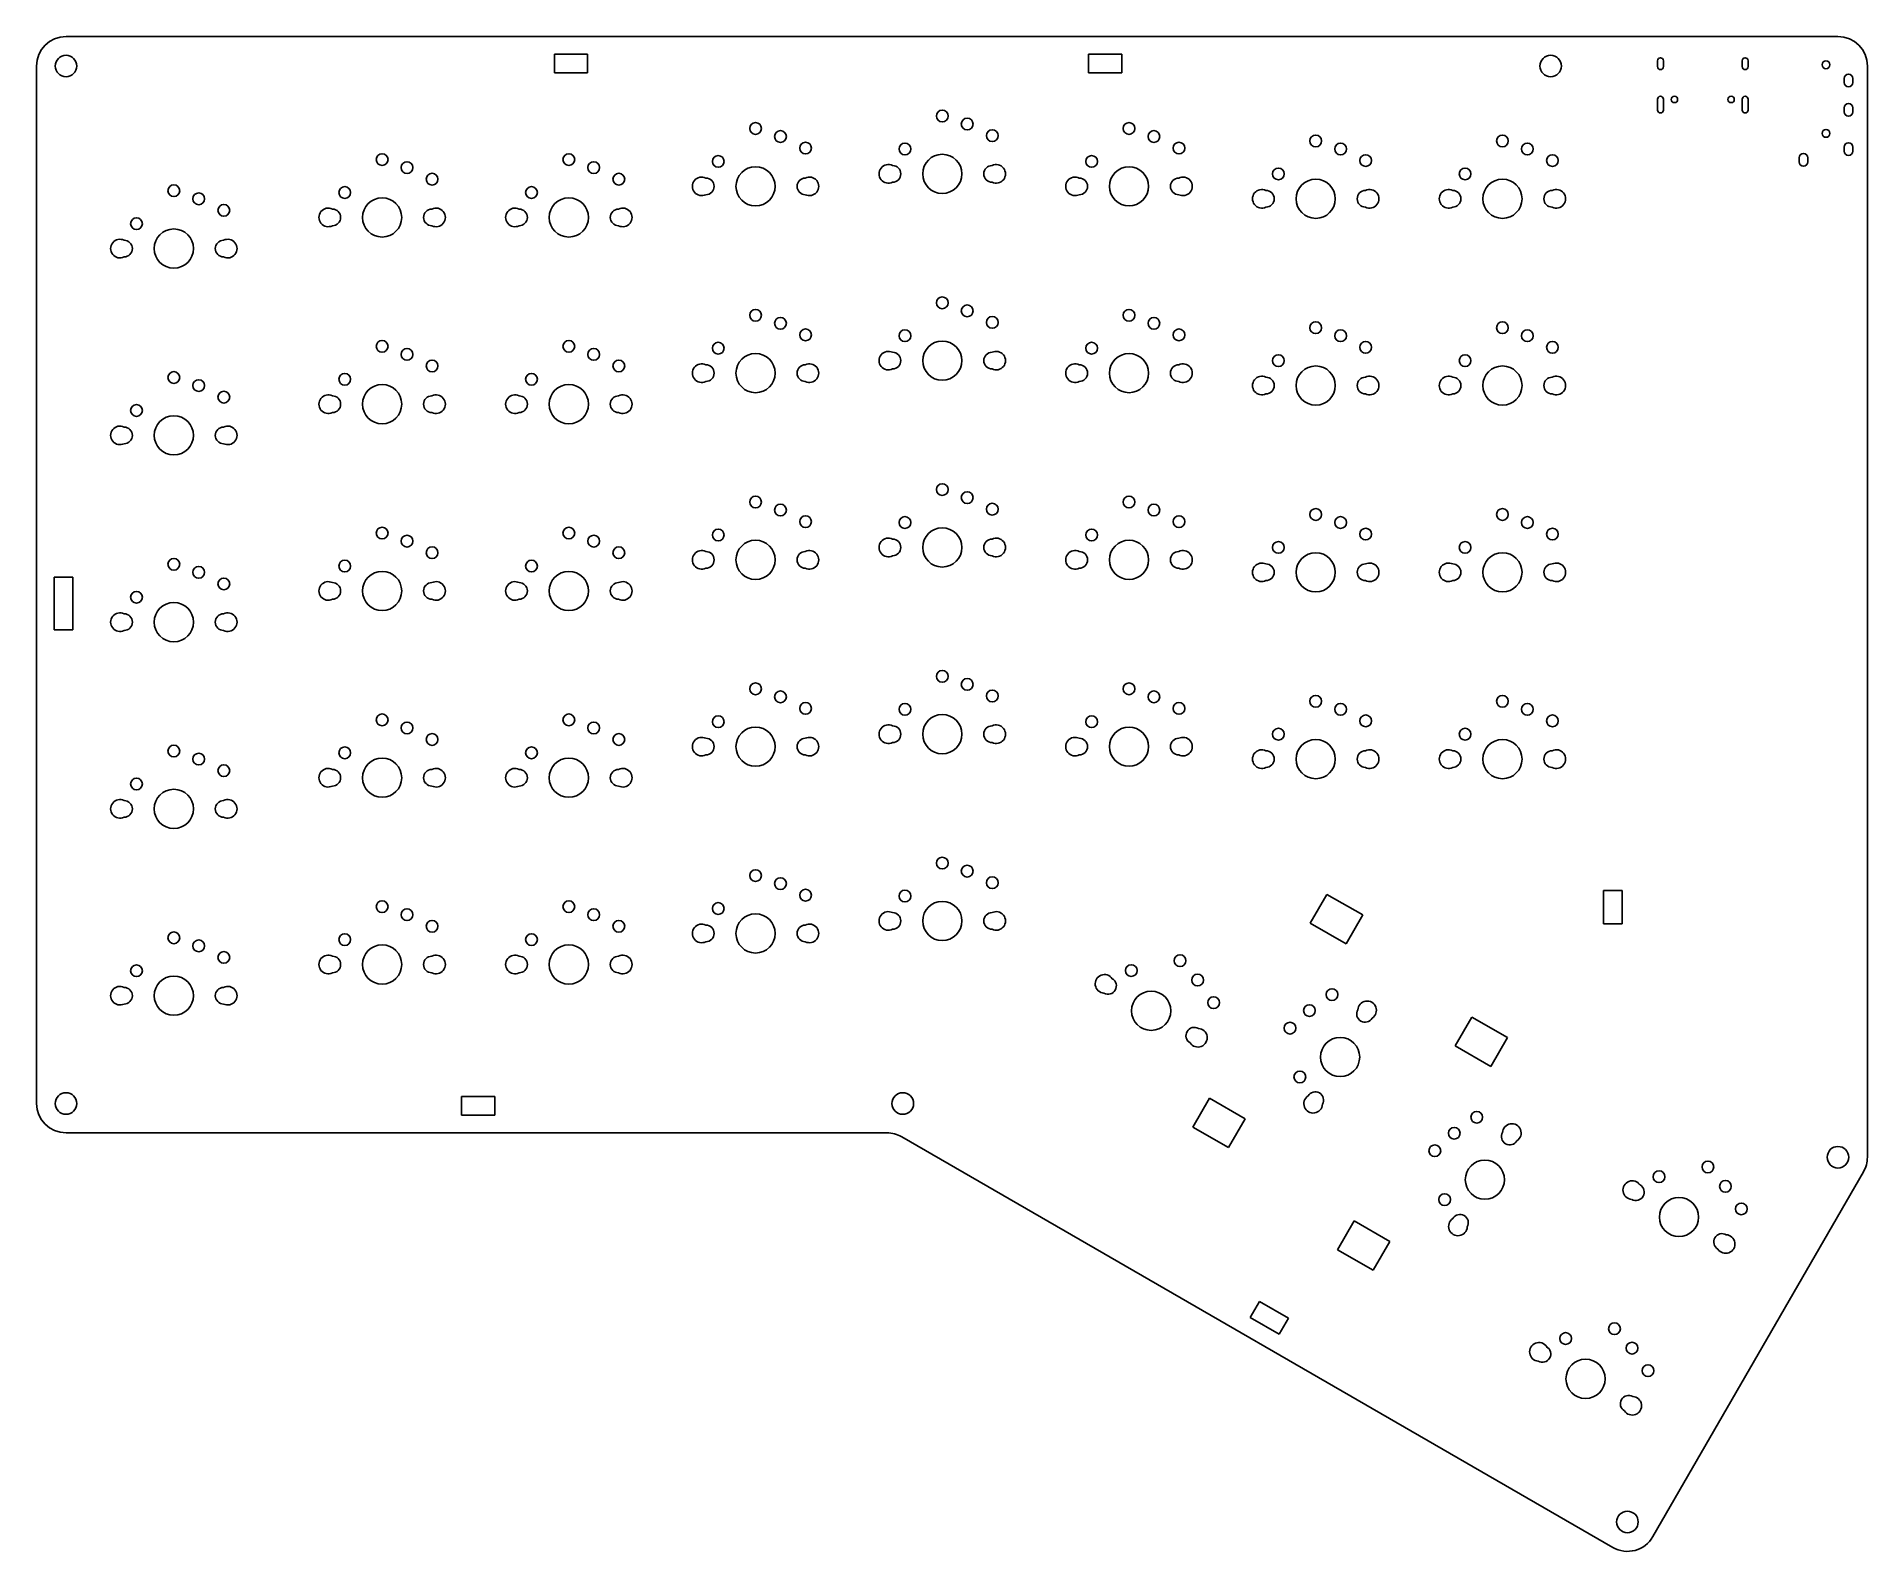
# Model space of a CAD drawing. Header units: millimetres. Extents: x 0 to 187, y -155 to 0.
import ezdxf

# ---------------------------------------------------------------- set-up
doc = ezdxf.new("R2010")
doc.units = ezdxf.units.MM

msp = doc.modelspace()

# ---------------------------------------------------------------- linework, layer by layer
at = {"color": 7, "linetype": 'Continuous', "lineweight": 25}
for p, q in [((183.78, 0), (3, 0)), ((52.82, -1.8), (52.82, -3.7)), ((52.82, -1.8), (56.22, -1.8)), ((56.22, -1.8), (56.22, -3.7)), ((107.33, -1.8), (107.33, -3.7)), ((107.33, -1.8), (110.73, -1.8)), ((110.73, -1.8), (110.73, -3.7)), ((0, -3), (0, -108.82)), ((52.82, -3.7), (56.22, -3.7)), ((107.33, -3.7), (110.73, -3.7)), ((165.37, -2.46), (165.37, -3.06)), ((165.97, -3.06), (165.97, -2.46)), ((174.01, -2.46), (174.01, -3.06)), ((174.61, -3.06), (174.61, -2.46)), ((186.78, -3), (186.78, -114.3)), ((184.41, -4.27), (184.41, -4.67)), ((185.31, -4.67), (185.31, -4.27)), ((165.37, -6.39), (165.37, -7.49)), ((165.97, -7.49), (165.97, -6.39)), ((174.01, -6.39), (174.01, -7.49)), ((174.61, -7.49), (174.61, -6.39)), ((184.41, -7.27), (184.41, -7.67)), ((185.31, -7.67), (185.31, -7.27)), ((179.81, -12.37), (179.81, -12.77)), ((180.71, -12.77), (180.71, -12.37)), ((184.41, -11.27), (184.41, -11.67)), ((185.31, -11.67), (185.31, -11.27)), ((1.8, -55.12), (1.8, -60.52)), ((1.8, -55.12), (3.7, -55.12)), ((3.7, -55.12), (3.7, -60.52)), ((1.8, -60.52), (3.7, -60.52)), ((131.65, -87.49), (129.95, -90.43)), ((131.65, -87.49), (135.29, -89.59)), ((159.85, -87.1), (159.85, -90.5)), ((161.75, -87.1), (159.85, -87.1)), ((161.75, -87.1), (161.75, -90.5)), ((135.29, -89.59), (133.59, -92.53)), ((133.59, -92.53), (129.95, -90.43)), ((161.75, -90.5), (159.85, -90.5)), ((146.42, -100), (144.72, -102.95)), ((146.42, -100), (150.06, -102.1)), ((150.06, -102.1), (148.36, -105.05)), ((148.36, -105.05), (144.72, -102.95)), ((43.35, -108.12), (46.75, -108.12)), ((43.35, -108.12), (43.35, -110.02)), ((46.75, -108.12), (46.75, -110.02)), ((119.65, -108.27), (117.95, -111.22)), ((119.65, -108.27), (123.29, -110.37)), ((43.35, -110.02), (46.75, -110.02)), ((3, -111.82), (86.76, -111.82)), ((121.59, -113.32), (117.95, -111.22)), ((123.29, -110.37), (121.59, -113.32)), ((88.26, -112.22), (160.8, -154.1)), ((164.9, -153), (186.38, -115.8)), ((134.42, -120.79), (132.72, -123.73)), ((134.42, -120.79), (138.06, -122.89)), ((138.06, -122.89), (136.36, -125.83)), ((136.36, -125.83), (132.72, -123.73)), ((123.81, -130.66), (124.76, -129.02)), ((123.81, -130.66), (126.76, -132.36)), ((124.76, -129.02), (127.71, -130.72)), ((126.76, -132.36), (127.71, -130.72))]:
    msp.add_line(p, q, dxfattribs=at)
for centre, radius in [((3, -3), 1.1), ((154.47, -3), 1.1), ((182.56, -2.87), 0.4), ((167.1, -6.41), 0.325), ((172.88, -6.41), 0.325), ((73.35, -9.37), 0.6), ((92.4, -8.1), 0.6), ((94.94, -8.92), 0.6), ((111.45, -9.37), 0.6), ((75.89, -10.19), 0.6), ((78.45, -11.37), 0.6), ((88.59, -11.46), 0.6), ((97.5, -10.1), 0.6), ((113.99, -10.19), 0.6), ((116.55, -11.37), 0.6), ((130.5, -10.64), 0.6), ((133.04, -11.46), 0.6), ((149.55, -10.64), 0.6), ((152.09, -11.46), 0.6), ((182.56, -9.87), 0.4), ((35.25, -12.54), 0.6), ((37.79, -13.36), 0.6), ((54.3, -12.54), 0.6), ((56.84, -13.36), 0.6), ((69.54, -12.73), 0.6), ((92.4, -14), 2), ((107.64, -12.73), 0.6), ((135.6, -12.64), 0.6), ((154.65, -12.64), 0.6), ((40.35, -14.54), 0.6), ((59.4, -14.54), 0.6), ((73.35, -15.27), 2), ((111.45, -15.27), 2), ((126.69, -14), 0.6), ((130.5, -16.54), 2), ((145.74, -14), 0.6), ((149.55, -16.54), 2), ((14, -15.72), 0.6), ((16.54, -16.54), 0.6), ((31.44, -15.9), 0.6), ((35.25, -18.44), 2), ((50.49, -15.9), 0.6), ((54.3, -18.44), 2), ((10.19, -19.08), 0.6), ((19.1, -17.72), 0.6), ((14, -21.62), 2), ((73.35, -28.42), 0.6), ((92.4, -27.15), 0.6), ((94.94, -27.97), 0.6), ((111.45, -28.42), 0.6), ((75.89, -29.24), 0.6), ((78.45, -30.42), 0.6), ((97.5, -29.15), 0.6), ((113.99, -29.24), 0.6), ((116.55, -30.42), 0.6), ((130.5, -29.69), 0.6), ((149.55, -29.69), 0.6), ((35.25, -31.59), 0.6), ((54.3, -31.59), 0.6), ((69.54, -31.78), 0.6), ((88.59, -30.51), 0.6), ((92.4, -33.05), 2), ((107.64, -31.78), 0.6), ((133.04, -30.51), 0.6), ((135.6, -31.69), 0.6), ((152.09, -30.51), 0.6), ((154.65, -31.69), 0.6), ((37.79, -32.41), 0.6), ((40.35, -33.59), 0.6), ((56.84, -32.41), 0.6), ((59.4, -33.59), 0.6), ((73.35, -34.32), 2), ((111.45, -34.32), 2), ((126.69, -33.05), 0.6), ((130.5, -35.59), 2), ((145.74, -33.05), 0.6), ((149.55, -35.59), 2), ((14, -34.77), 0.6), ((16.54, -35.59), 0.6), ((31.44, -34.95), 0.6), ((50.49, -34.95), 0.6), ((19.1, -36.77), 0.6), ((35.25, -37.49), 2), ((54.3, -37.49), 2), ((10.19, -38.13), 0.6), ((14, -40.67), 2), ((92.4, -46.2), 0.6), ((94.94, -47.02), 0.6), ((73.35, -47.47), 0.6), ((75.89, -48.29), 0.6), ((97.5, -48.2), 0.6), ((111.45, -47.47), 0.6), ((113.99, -48.29), 0.6), ((130.5, -48.74), 0.6), ((149.55, -48.74), 0.6), ((35.25, -50.64), 0.6), ((54.3, -50.64), 0.6), ((69.54, -50.83), 0.6), ((78.45, -49.47), 0.6), ((88.59, -49.56), 0.6), ((92.4, -52.1), 2), ((107.64, -50.83), 0.6), ((116.55, -49.47), 0.6), ((133.04, -49.56), 0.6), ((135.6, -50.74), 0.6), ((152.09, -49.56), 0.6), ((154.65, -50.74), 0.6), ((37.79, -51.46), 0.6), ((40.35, -52.64), 0.6), ((56.84, -51.46), 0.6), ((59.4, -52.64), 0.6), ((73.35, -53.37), 2), ((111.45, -53.37), 2), ((126.69, -52.1), 0.6), ((145.74, -52.1), 0.6), ((14, -53.82), 0.6), ((16.54, -54.64), 0.6), ((31.44, -54), 0.6), ((50.49, -54), 0.6), ((130.5, -54.64), 2), ((149.55, -54.64), 2), ((19.1, -55.82), 0.6), ((35.25, -56.54), 2), ((54.3, -56.54), 2), ((10.19, -57.18), 0.6), ((14, -59.72), 2), ((92.4, -65.25), 0.6), ((73.35, -66.52), 0.6), ((75.89, -67.34), 0.6), ((94.94, -66.07), 0.6), ((97.5, -67.25), 0.6), ((111.45, -66.52), 0.6), ((113.99, -67.34), 0.6), ((130.5, -67.79), 0.6), ((149.55, -67.79), 0.6), ((35.25, -69.69), 0.6), ((54.3, -69.69), 0.6), ((78.45, -68.52), 0.6), ((88.59, -68.61), 0.6), ((116.55, -68.52), 0.6), ((133.04, -68.61), 0.6), ((152.09, -68.61), 0.6), ((37.79, -70.51), 0.6), ((56.84, -70.51), 0.6), ((69.54, -69.88), 0.6), ((73.35, -72.42), 2), ((92.4, -71.15), 2), ((107.64, -69.88), 0.6), ((111.45, -72.42), 2), ((126.69, -71.15), 0.6), ((135.6, -69.79), 0.6), ((145.74, -71.15), 0.6), ((154.65, -69.79), 0.6), ((14, -72.87), 0.6), ((31.44, -73.05), 0.6), ((40.35, -71.69), 0.6), ((50.49, -73.05), 0.6), ((59.4, -71.69), 0.6), ((130.5, -73.69), 2), ((149.55, -73.69), 2), ((16.54, -73.69), 0.6), ((19.1, -74.87), 0.6), ((35.25, -75.59), 2), ((54.3, -75.59), 2), ((10.19, -76.23), 0.6), ((14, -78.77), 2), ((92.4, -84.3), 0.6), ((73.35, -85.57), 0.6), ((75.89, -86.39), 0.6), ((94.94, -85.12), 0.6), ((97.5, -86.3), 0.6), ((78.45, -87.57), 0.6), ((88.59, -87.66), 0.6), ((35.25, -88.74), 0.6), ((37.79, -89.56), 0.6), ((54.3, -88.74), 0.6), ((56.84, -89.56), 0.6), ((69.54, -88.93), 0.6), ((73.35, -91.47), 2), ((92.4, -90.2), 2), ((14, -91.92), 0.6), ((31.44, -92.1), 0.6), ((40.35, -90.74), 0.6), ((50.49, -92.1), 0.6), ((59.4, -90.74), 0.6), ((16.54, -92.74), 0.6), ((19.1, -93.92), 0.6), ((35.25, -94.64), 2), ((54.3, -94.64), 2), ((10.19, -95.28), 0.6), ((111.68, -95.26), 0.6), ((116.66, -94.25), 0.6), ((14, -97.82), 2), ((118.45, -96.23), 0.6), ((132.16, -97.71), 0.6), ((113.71, -99.36), 2), ((120.08, -98.53), 0.6), ((129.86, -99.34), 0.6), ((127.88, -101.13), 0.6), ((132.99, -104.08), 2), ((128.88, -106.11), 0.6), ((3, -108.82), 1.1), ((88.37, -108.82), 1.1), ((146.93, -110.22), 0.6), ((144.63, -111.85), 0.6), ((142.65, -113.64), 0.6), ((183.78, -114.3), 1.1), ((147.76, -116.59), 2), ((165.53, -116.29), 0.6), ((170.51, -115.29), 0.6), ((172.3, -117.27), 0.6), ((143.65, -118.62), 0.6), ((167.56, -120.4), 2), ((173.92, -119.57), 0.6), ((156, -132.79), 0.6), ((160.98, -131.79), 0.6), ((162.77, -133.77), 0.6), ((158.03, -136.9), 2), ((164.4, -136.07), 0.6), ((162.3, -151.5), 1.1)]:
    msp.add_circle(centre, radius, dxfattribs=at)
for centre, radius, start, end in [((3, -3), 3, 90, 180), ((183.78, -3), 3, 0, 90), ((165.67, -2.46), 0.3, 0, 180), ((165.67, -3.06), 0.3, 180, 0), ((174.31, -2.46), 0.3, 0, 180), ((174.31, -3.06), 0.3, 180, 0), ((184.86, -4.27), 0.45, 0, 180), ((184.86, -4.67), 0.45, 180, 0), ((165.67, -6.39), 0.3, 0, 180), ((174.31, -6.39), 0.3, 0, 180), ((184.86, -7.27), 0.45, 0, 180), ((165.67, -7.49), 0.3, 180, 0), ((174.31, -7.49), 0.3, 180, 0), ((184.86, -7.67), 0.45, 180, 0), ((184.86, -11.27), 0.45, 0, 180), ((86.9, -14), 0.95, 63.4732, 296.5268), ((97.9, -14), 0.95, 243.4732, 116.5268), ((180.26, -12.37), 0.45, 0, 180), ((180.26, -12.77), 0.45, 180, 0), ((184.86, -11.67), 0.45, 180, 0), ((67.85, -15.27), 0.95, 63.4732, 296.5268), ((68.27, -15.27), 0.85, 270.2889, 89.7111), ((78.43, -15.27), 0.85, 90.2889, 269.7111), ((78.85, -15.27), 0.95, 243.4732, 116.5268), ((87.32, -14), 0.85, 270.2889, 89.7111), ((97.48, -14), 0.85, 90.2889, 269.7111), ((105.95, -15.27), 0.95, 63.4732, 296.5268), ((106.37, -15.27), 0.85, 270.2889, 89.7111), ((116.53, -15.27), 0.85, 90.2889, 269.7111), ((116.95, -15.27), 0.95, 243.4732, 116.5268), ((125, -16.54), 0.95, 63.4732, 296.5268), ((125.42, -16.54), 0.85, 270.2889, 89.7111), ((135.58, -16.54), 0.85, 90.2889, 269.7111), ((136, -16.54), 0.95, 243.4732, 116.5268), ((144.05, -16.54), 0.95, 63.4732, 296.5268), ((144.47, -16.54), 0.85, 270.2889, 89.7111), ((154.63, -16.54), 0.85, 90.2889, 269.7111), ((155.05, -16.54), 0.95, 243.4732, 116.5268), ((29.75, -18.44), 0.95, 63.4732, 296.5268), ((30.17, -18.44), 0.85, 270.2889, 89.7111), ((40.33, -18.44), 0.85, 90.2889, 269.7111), ((40.75, -18.44), 0.95, 243.4732, 116.5268), ((48.8, -18.44), 0.95, 63.4732, 296.5268), ((49.22, -18.44), 0.85, 270.2889, 89.7111), ((59.38, -18.44), 0.85, 90.2889, 269.7111), ((59.8, -18.44), 0.95, 243.4732, 116.5268), ((8.5, -21.62), 0.95, 63.4732, 296.5268), ((8.92, -21.62), 0.85, 270.2889, 89.7111), ((19.08, -21.62), 0.85, 90.2889, 269.7111), ((19.5, -21.62), 0.95, 243.4732, 116.5268), ((67.85, -34.32), 0.95, 63.4732, 296.5268), ((68.27, -34.32), 0.85, 270.2889, 89.7111), ((78.43, -34.32), 0.85, 90.2889, 269.7111), ((78.85, -34.32), 0.95, 243.4732, 116.5268), ((86.9, -33.05), 0.95, 63.4732, 296.5268), ((87.32, -33.05), 0.85, 270.2889, 89.7111), ((97.48, -33.05), 0.85, 90.2889, 269.7111), ((97.9, -33.05), 0.95, 243.4732, 116.5268), ((105.95, -34.32), 0.95, 63.4732, 296.5268), ((106.37, -34.32), 0.85, 270.2889, 89.7111), ((116.53, -34.32), 0.85, 90.2889, 269.7111), ((116.95, -34.32), 0.95, 243.4732, 116.5268), ((125, -35.59), 0.95, 63.4732, 296.5268), ((125.42, -35.59), 0.85, 270.2889, 89.7111), ((135.58, -35.59), 0.85, 90.2889, 269.7111), ((136, -35.59), 0.95, 243.4732, 116.5268), ((144.05, -35.59), 0.95, 63.4732, 296.5268), ((144.47, -35.59), 0.85, 270.2889, 89.7111), ((154.63, -35.59), 0.85, 90.2889, 269.7111), ((155.05, -35.59), 0.95, 243.4732, 116.5268), ((29.75, -37.49), 0.95, 63.4732, 296.5268), ((30.17, -37.49), 0.85, 270.2889, 89.7111), ((40.33, -37.49), 0.85, 90.2889, 269.7111), ((40.75, -37.49), 0.95, 243.4732, 116.5268), ((48.8, -37.49), 0.95, 63.4732, 296.5268), ((49.22, -37.49), 0.85, 270.2889, 89.7111), ((59.38, -37.49), 0.85, 90.2889, 269.7111), ((59.8, -37.49), 0.95, 243.4732, 116.5268), ((8.5, -40.67), 0.95, 63.4732, 296.5268), ((8.92, -40.67), 0.85, 270.2889, 89.7111), ((19.08, -40.67), 0.85, 90.2889, 269.7111), ((19.5, -40.67), 0.95, 243.4732, 116.5268), ((86.9, -52.1), 0.95, 63.4732, 296.5268), ((87.32, -52.1), 0.85, 270.2889, 89.7111), ((97.48, -52.1), 0.85, 90.2889, 269.7111), ((97.9, -52.1), 0.95, 243.4732, 116.5268), ((67.85, -53.37), 0.95, 63.4732, 296.5268), ((68.27, -53.37), 0.85, 270.2889, 89.7111), ((78.43, -53.37), 0.85, 90.2889, 269.7111), ((78.85, -53.37), 0.95, 243.4732, 116.5268), ((105.95, -53.37), 0.95, 63.4732, 296.5268), ((106.37, -53.37), 0.85, 270.2889, 89.7111), ((116.53, -53.37), 0.85, 90.2889, 269.7111), ((116.95, -53.37), 0.95, 243.4732, 116.5268), ((125, -54.64), 0.95, 63.4732, 296.5268), ((125.42, -54.64), 0.85, 270.2889, 89.7111), ((135.58, -54.64), 0.85, 90.2889, 269.7111), ((136, -54.64), 0.95, 243.4732, 116.5268), ((144.05, -54.64), 0.95, 63.4732, 296.5268), ((144.47, -54.64), 0.85, 270.2889, 89.7111), ((154.63, -54.64), 0.85, 90.2889, 269.7111), ((155.05, -54.64), 0.95, 243.4732, 116.5268), ((29.75, -56.54), 0.95, 63.4732, 296.5268), ((30.17, -56.54), 0.85, 270.2889, 89.7111), ((40.33, -56.54), 0.85, 90.2889, 269.7111), ((40.75, -56.54), 0.95, 243.4732, 116.5268), ((48.8, -56.54), 0.95, 63.4732, 296.5268), ((49.22, -56.54), 0.85, 270.2889, 89.7111), ((59.38, -56.54), 0.85, 90.2889, 269.7111), ((59.8, -56.54), 0.95, 243.4732, 116.5268), ((8.5, -59.72), 0.95, 63.4732, 296.5268), ((8.92, -59.72), 0.85, 270.2889, 89.7111), ((19.08, -59.72), 0.85, 90.2889, 269.7111), ((19.5, -59.72), 0.95, 243.4732, 116.5268), ((86.9, -71.15), 0.95, 63.4732, 296.5268), ((87.32, -71.15), 0.85, 270.2889, 89.7111), ((97.48, -71.15), 0.85, 90.2889, 269.7111), ((97.9, -71.15), 0.95, 243.4732, 116.5268), ((67.85, -72.42), 0.95, 63.4732, 296.5268), ((68.27, -72.42), 0.85, 270.2889, 89.7111), ((78.43, -72.42), 0.85, 90.2889, 269.7111), ((78.85, -72.42), 0.95, 243.4732, 116.5268), ((105.95, -72.42), 0.95, 63.4732, 296.5268), ((106.37, -72.42), 0.85, 270.2889, 89.7111), ((116.53, -72.42), 0.85, 90.2889, 269.7111), ((116.95, -72.42), 0.95, 243.4732, 116.5268), ((125, -73.69), 0.95, 63.4732, 296.5268), ((125.42, -73.69), 0.85, 270.2889, 89.7111), ((135.58, -73.69), 0.85, 90.2889, 269.7111), ((136, -73.69), 0.95, 243.4732, 116.5268), ((144.05, -73.69), 0.95, 63.4732, 296.5268), ((144.47, -73.69), 0.85, 270.2889, 89.7111), ((154.63, -73.69), 0.85, 90.2889, 269.7111), ((155.05, -73.69), 0.95, 243.4732, 116.5268), ((29.75, -75.59), 0.95, 63.4732, 296.5268), ((40.75, -75.59), 0.95, 243.4732, 116.5268), ((48.8, -75.59), 0.95, 63.4732, 296.5268), ((59.8, -75.59), 0.95, 243.4732, 116.5268), ((30.17, -75.59), 0.85, 270.2889, 89.7111), ((40.33, -75.59), 0.85, 90.2889, 269.7111), ((49.22, -75.59), 0.85, 270.2889, 89.7111), ((59.38, -75.59), 0.85, 90.2889, 269.7111), ((8.5, -78.77), 0.95, 63.4732, 296.5268), ((8.92, -78.77), 0.85, 270.2889, 89.7111), ((19.08, -78.77), 0.85, 90.2889, 269.7111), ((19.5, -78.77), 0.95, 243.4732, 116.5268), ((86.9, -90.2), 0.95, 63.4732, 296.5268), ((87.32, -90.2), 0.85, 270.2889, 89.7111), ((97.48, -90.2), 0.85, 90.2889, 269.7111), ((97.9, -90.2), 0.95, 243.4732, 116.5268), ((67.85, -91.47), 0.95, 63.4732, 296.5268), ((68.27, -91.47), 0.85, 270.2889, 89.7111), ((78.43, -91.47), 0.85, 90.2889, 269.7111), ((78.85, -91.47), 0.95, 243.4732, 116.5268), ((29.75, -94.64), 0.95, 63.4732, 296.5268), ((30.17, -94.64), 0.85, 270.2889, 89.7111), ((40.33, -94.64), 0.85, 90.2889, 269.7111), ((40.75, -94.64), 0.95, 243.4732, 116.5268), ((48.8, -94.64), 0.95, 63.4732, 296.5268), ((49.22, -94.64), 0.85, 270.2889, 89.7111), ((59.38, -94.64), 0.85, 90.2889, 269.7111), ((59.8, -94.64), 0.95, 243.4732, 116.5268), ((8.5, -97.82), 0.95, 63.4732, 296.5268), ((8.92, -97.82), 0.85, 270.2889, 89.7111), ((19.08, -97.82), 0.85, 90.2889, 269.7111), ((19.5, -97.82), 0.95, 243.4732, 116.5268), ((108.95, -96.61), 0.95, 33.4698, 266.5234), ((109.31, -96.82), 0.85, 240.2855, 59.7077), ((135.74, -99.32), 0.95, 303.4732, 176.5268), ((135.53, -99.68), 0.85, 150.2889, 329.7111), ((118.11, -101.9), 0.85, 60.2855, 239.7077), ((118.48, -102.11), 0.95, 213.4698, 86.5234), ((130.24, -108.84), 0.95, 123.4732, 356.5268), ((130.45, -108.48), 0.85, 330.2889, 149.7111), ((3, -108.82), 3, 180, 270), ((86.76, -114.82), 3, 60, 90), ((150.3, -112.19), 0.85, 150.2889, 329.7111), ((150.51, -111.83), 0.95, 303.4732, 176.5268), ((183.78, -114.3), 3, 330, 0), ((162.79, -117.65), 0.95, 33.4698, 266.5234), ((163.16, -117.86), 0.85, 240.2855, 59.7077), ((145.01, -121.35), 0.95, 123.4732, 356.5268), ((145.22, -120.99), 0.85, 330.2889, 149.7111), ((171.96, -122.94), 0.85, 60.2855, 239.7077), ((172.32, -123.15), 0.95, 213.4698, 86.5234), ((153.27, -134.15), 0.95, 33.4698, 266.5234), ((153.63, -134.36), 0.85, 240.2855, 59.7077), ((162.43, -139.44), 0.85, 60.2855, 239.7077), ((162.79, -139.65), 0.95, 213.4698, 86.5234), ((162.3, -151.5), 3, 240, 330)]:
    msp.add_arc(centre, radius, start, end, dxfattribs=at)

doc.saveas('drawing.dxf')
